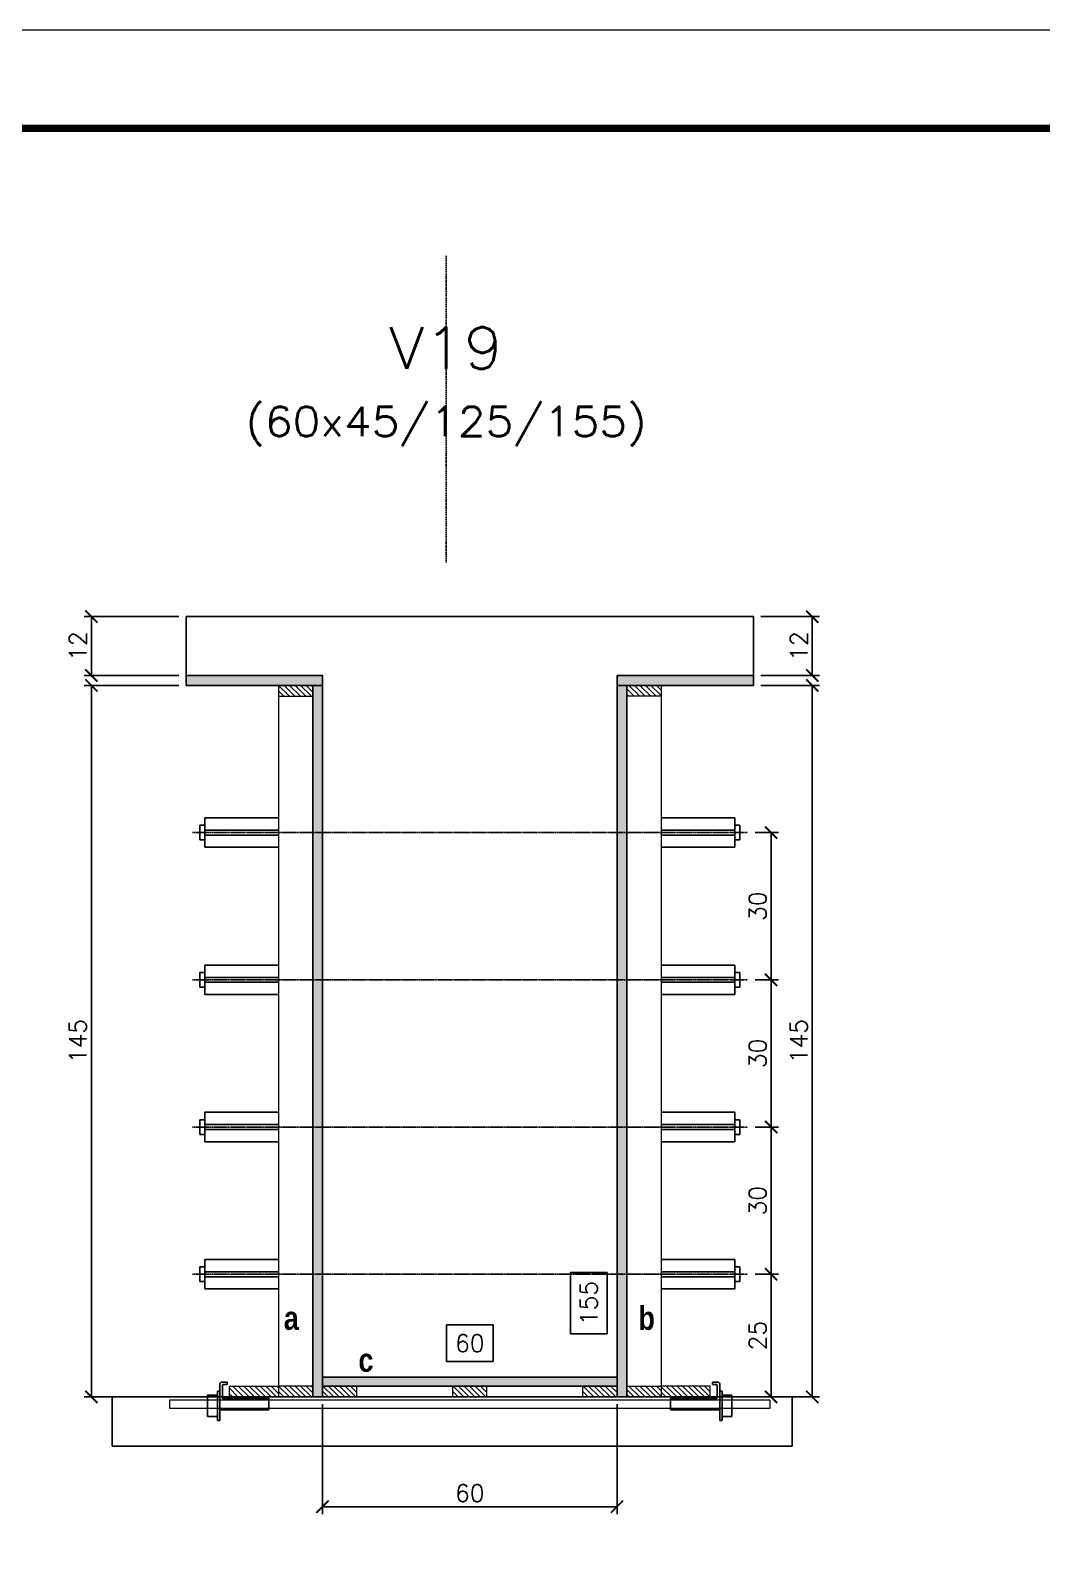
# Model space of a CAD drawing. Extents: x -10448 to -1189, y -11772 to 17235.
# Drawn here: x -9816 to -9404, y 8189 to 8804 of the extents above; entities that cross this region are included whole.
import ezdxf
from ezdxf.enums import TextEntityAlignment as Align

# ---------------------------------------------------------------- set-up
doc = ezdxf.new("R2010")
doc.units = 0
doc.linetypes.add('DASHED', pattern=[0.75, 0.5, -0.25])
doc.linetypes.add('HIDDEN', pattern=[0.375, 0.25, -0.125])
for name, color, linetype in [('barrote', 251, 'Continuous'), ('COTA', 241, 'Continuous'), ('Cota Seção (2x)', 4, 'Continuous'), ('detalhes', 4, 'Continuous'), ('Painéis', 200, 'Continuous'), ('presilha', 1, 'Continuous'), ('TENSOR', 3, 'Continuous'), ('Texto de Titulo', 7, 'Continuous'), ('Texto Qtd Sarr', 242, 'Continuous')]:
    doc.layers.add(name, color=color, linetype=linetype)
for name, color, linetype, lineweight in [('CONCRETO', 251, 'Continuous', 25), ('Folhas', 255, 'Continuous', 9), ('Hachura', 251, 'Continuous', 9), ('Madeira', 126, 'Continuous', 18), ('SARRAFO DE PRESSAO', 251, 'DASHED', 9), ('SCO-___-LAJ', 2, 'Continuous', 0), ('Texto Seção', 7, 'Continuous', 15)]:
    doc.layers.add(name, color=color, linetype=linetype, lineweight=lineweight)
doc.styles.add('Romans', font='romans.shx')
doc.styles.add('TECNICA', font='techb___.ttf', dxfattribs={"height": 10})
doc.dimstyles.new('Cota Seção (2x)', dxfattribs={"dimtxt": 7, "dimasz": 5, "dimexe": 3, "dimexo": 3, "dimgap": 2, "dimtad": 3, "dimdec": 1, "dimlfac": 0.5, "dimzin": 12, "dimdsep": 46, "dimtxsty": 'Romans', "dimblk": 'ARCHTICK', "dimcen": 0, "dimclrd": 4, "dimclre": 4, "dimclrt": 1, "dimadec": 1, "dimazin": 3, "dimtfac": 1, "dimtdec": 1, "dimtmove": 0, "dimatfit": 3, "dimldrblk": 'OBLIQUE', "dimfxl": 1, "dimtolj": 1, "dimtzin": 12, "dimarcsym": 0})
doc.dimstyles.new('Cota Seção interna', dxfattribs={"dimtxt": 7, "dimasz": 6, "dimexe": 0.18, "dimexo": 2, "dimgap": -4, "dimtad": 3, "dimdec": 1, "dimlfac": 0.5, "dimzin": 12, "dimdsep": 46, "dimtxsty": 'Romans', "dimblk": 'ARCHTICK', "dimcen": 0.09, "dimse1": 1, "dimse2": 1, "dimsd1": 1, "dimsd2": 1, "dimclrd": 180, "dimclre": 5, "dimclrt": 1, "dimadec": 0, "dimazin": 3, "dimtfac": 1, "dimtdec": 1, "dimtofl": 0, "dimtmove": 0, "dimatfit": 3, "dimldrblk": 'ARCHTICK', "dimfxl": 1, "dimtolj": 1, "dimtzin": 0, "dimarcsym": 0})

# ---------------------------------------------------------------- blocks, each defined once
blk = doc.blocks.new('9999999999')
at = {"layer": 'Folhas'}
blk.add_lwpolyline([(98138.98, 34190.21), (99623.98, 34190.21), (99623.98, 35240.21), (98138.98, 35240.21)], close=True, dxfattribs=at)
at = {"layer": 'Folhas', "color": 30, "const_width": 3}
blk.add_lwpolyline([(98213.98, 34230.21), (99583.98, 34230.21), (99583.98, 35200.21), (98213.98, 35200.21)], close=True, dxfattribs=at)
blk = doc.blocks.new('titulo1')
at = {"layer": 'Defpoints', "color": 252, "linetype": 'HIDDEN', "ltscale": 2}
blk.add_line((0, 0), (0, 125), dxfattribs=at)
at = {"layer": 'Defpoints', "style": 'Romans', "oblique": 15}
blk.add_attdef('FOLHA', text='', height=10, dxfattribs=at).set_placement((0, 15.58), align=Align.MIDDLE_CENTER)
at = {"layer": 'Texto Qtd Sarr', "color": 3, "style": 'Romans', "oblique": 15}
for tag, height, p in [('TITULO', 17, (0, 71.45)), ('SEÇÃO', 12, (0, 41.55))]:
    blk.add_attdef(tag, text='', height=height, dxfattribs=at).set_placement(p, align=Align.MIDDLE_CENTER)
blk = doc.blocks.new('_ArchTick')
at = {"color": 0, "linetype": 'ByBlock', "const_width": 0.15}
blk.add_lwpolyline([(-0.5, -0.5), (0.5, 0.5)], dxfattribs=at)
blk = doc.blocks.new('*D767')
at = {"layer": 'COTA', "color": 4, "lineweight": -2, "transparency": 16777216}
for p, q in [((-9518.21, 8537.19), (-9494.21, 8537.19)), ((-9497.21, 8247.19), (-9497.21, 8537.19)), ((-9535.81, 8247.19), (-9494.21, 8247.19))]:
    blk.add_line(p, q, dxfattribs=at)
at = {"layer": 'Defpoints', "color": 0, "transparency": 16777216}
for p in [(-9521.21, 8537.19), (-9497.21, 8537.19), (-9538.81, 8247.19)]:
    blk.add_point(p, dxfattribs=at)
at = {"layer": 'COTA', "color": 4, "lineweight": -2, "transparency": 16777216, "xscale": 5, "yscale": 5, "zscale": 5}
for p, rotation in [((-9497.21, 8537.19), 90), ((-9497.21, 8247.19), 270)]:
    blk.add_blockref('_ArchTick', p, dxfattribs=dict(at, rotation=rotation))
at = {"layer": 'COTA', "color": 1, "transparency": 16777216, "insert": (-9502.71, 8392.19), "char_height": 7, "attachment_point": 5, "rotation": 90, "style": 'Romans'}
blk.add_mtext('\\A1;145', dxfattribs=at)
blk = doc.blocks.new('_Oblique')
at = {"color": 0, "linetype": 'ByBlock', "lineweight": -2}
blk.add_line((-0.5, -0.5), (0.5, 0.5), dxfattribs=at)
blk = doc.blocks.new('*D768')
at = {"layer": 'COTA', "color": 4, "lineweight": -2, "transparency": 16777216}
for p, q in [((-9518.21, 8565.19), (-9494.21, 8565.19)), ((-9497.21, 8565.19), (-9497.21, 8541.19)), ((-9518.21, 8541.19), (-9494.21, 8541.19))]:
    blk.add_line(p, q, dxfattribs=at)
at = {"layer": 'Defpoints', "color": 0, "transparency": 16777216}
for p in [(-9521.21, 8565.19), (-9521.21, 8541.19), (-9497.21, 8541.19)]:
    blk.add_point(p, dxfattribs=at)
at = {"layer": 'COTA', "color": 4, "lineweight": -2, "transparency": 16777216, "xscale": 5, "yscale": 5, "zscale": 5}
for p, rotation in [((-9497.21, 8565.19), 90), ((-9497.21, 8541.19), 270)]:
    blk.add_blockref('_ArchTick', p, dxfattribs=dict(at, rotation=rotation))
at = {"layer": 'COTA', "color": 1, "transparency": 16777216, "insert": (-9502.71, 8553.19), "char_height": 7, "attachment_point": 5, "rotation": 90, "style": 'Romans'}
blk.add_mtext('\\A1;12', dxfattribs=at)
blk = doc.blocks.new('*D769')
at = {"layer": 'COTA', "color": 4, "lineweight": -2, "transparency": 16777216}
for p, q in [((-9755.41, 8537.19), (-9794.06, 8537.19)), ((-9791.06, 8247.19), (-9791.06, 8537.19)), ((-9747.41, 8247.19), (-9794.06, 8247.19))]:
    blk.add_line(p, q, dxfattribs=at)
at = {"layer": 'Defpoints', "color": 0, "transparency": 16777216}
for p in [(-9791.06, 8537.19), (-9752.41, 8537.19), (-9744.41, 8247.19)]:
    blk.add_point(p, dxfattribs=at)
at = {"layer": 'COTA', "color": 4, "lineweight": -2, "transparency": 16777216, "xscale": 5, "yscale": 5, "zscale": 5}
for p, rotation in [((-9791.06, 8537.19), 90), ((-9791.06, 8247.19), 270)]:
    blk.add_blockref('_ArchTick', p, dxfattribs=dict(at, rotation=rotation))
at = {"layer": 'COTA', "color": 1, "transparency": 16777216, "insert": (-9796.56, 8392.19), "char_height": 7, "attachment_point": 5, "rotation": 90, "style": 'Romans'}
blk.add_mtext('\\A1;145', dxfattribs=at)
blk = doc.blocks.new('*D770')
at = {"layer": 'Cota Seção (2x)', "color": 180, "lineweight": -2, "transparency": 16777216}
for p, q in [((-9580.81, 8297.97), (-9595.81, 8297.97)), ((-9595.81, 8297.97), (-9595.81, 8272.97)), ((-9580.81, 8272.97), (-9580.81, 8297.97)), ((-9595.81, 8272.97), (-9580.81, 8272.97))]:
    blk.add_line(p, q, dxfattribs=at)
at = {"layer": 'Defpoints', "color": 0, "transparency": 16777216}
for p in [(-9576.81, 8565.19), (-9576.81, 8565.19), (-9576.81, 8255.19)]:
    blk.add_point(p, dxfattribs=at)
at = {"layer": 'Cota Seção (2x)', "color": 1, "transparency": 16777216, "insert": (-9588.31, 8285.47), "char_height": 7, "attachment_point": 5, "rotation": 90, "style": 'Romans'}
blk.add_mtext('\\A1;155', dxfattribs=at)
blk = doc.blocks.new('PRESILHA METÁLICA 1')
at = {"layer": 'presilha'}
for p, q in [((7.5, 10.64), (7.5, 19.86)), ((12, 21), (8.64, 21)), ((9, 11.57), (9, 18.93)), ((12, 19.5), (9.57, 19.5)), ((12, 21), (12, 19.5)), ((0, 13), (6, 13)), ((0, 13), (0, 0)), ((6, 15.5), (7.5, 15.5)), ((6, -2.5), (6, 15.5)), ((6, 13), (6, 0)), ((7.5, 15.5), (7.5, -2.5)), ((37.5, 11), (9.57, 11)), ((37.5, 11), (37.5, 4.1)), ((6, 0), (0, 0)), ((37.5, 4.1), (7.5, 4.1)), ((7.5, -2.5), (6, -2.5))]:
    blk.add_line(p, q, dxfattribs=at)
for centre, radius, start, end in [((8.64, 19.86), 1.14, 90, 180), ((9.57, 18.93), 0.57, 90, 180), ((9.57, 11.57), 0.57, 180, 270)]:
    blk.add_arc(centre, radius, start, end, dxfattribs=at)
blk = doc.blocks.new('*D771')
at = {"layer": 'COTA', "color": 4, "lineweight": -2, "transparency": 16777216}
for p, q in [((-9696.81, 8244.19), (-9696.81, 8199.47)), ((-9576.81, 8244.19), (-9576.81, 8199.47)), ((-9696.81, 8202.47), (-9576.81, 8202.47))]:
    blk.add_line(p, q, dxfattribs=at)
at = {"layer": 'Defpoints', "color": 0, "transparency": 16777216}
for p in [(-9696.81, 8247.19), (-9576.81, 8247.19), (-9576.81, 8202.47)]:
    blk.add_point(p, dxfattribs=at)
at = {"layer": 'COTA', "color": 4, "lineweight": -2, "transparency": 16777216, "xscale": 5, "yscale": 5, "zscale": 5, "rotation": 180}
blk.add_blockref('_ArchTick', (-9696.81, 8202.47), dxfattribs=at)
at = {"layer": 'COTA', "color": 4, "lineweight": -2, "transparency": 16777216, "xscale": 5, "yscale": 5, "zscale": 5}
blk.add_blockref('_ArchTick', (-9576.81, 8202.47), dxfattribs=at)
at = {"layer": 'COTA', "color": 1, "transparency": 16777216, "insert": (-9636.81, 8207.97), "char_height": 7, "attachment_point": 5, "style": 'Romans'}
blk.add_mtext('\\A1;60', dxfattribs=at)
blk = doc.blocks.new('*D772')
at = {"layer": 'COTA', "color": 4, "lineweight": -2, "transparency": 16777216}
for p, q in [((-9755.41, 8565.19), (-9794.06, 8565.19)), ((-9791.06, 8565.19), (-9791.06, 8541.19)), ((-9755.41, 8541.19), (-9794.06, 8541.19))]:
    blk.add_line(p, q, dxfattribs=at)
at = {"layer": 'Defpoints', "color": 0, "transparency": 16777216}
for p in [(-9752.41, 8565.19), (-9791.06, 8541.19), (-9752.41, 8541.19)]:
    blk.add_point(p, dxfattribs=at)
at = {"layer": 'COTA', "color": 4, "lineweight": -2, "transparency": 16777216, "xscale": 5, "yscale": 5, "zscale": 5}
for p, rotation in [((-9791.06, 8565.19), 90), ((-9791.06, 8541.19), 270)]:
    blk.add_blockref('_ArchTick', p, dxfattribs=dict(at, rotation=rotation))
at = {"layer": 'COTA', "color": 1, "transparency": 16777216, "insert": (-9796.56, 8553.19), "char_height": 7, "attachment_point": 5, "rotation": 90, "style": 'Romans'}
blk.add_mtext('\\A1;12', dxfattribs=at)
blk = doc.blocks.new('*D773')
at = {"layer": 'Cota Seção (2x)', "color": 180, "lineweight": -2, "transparency": 16777216}
for p, q in [((-9627.31, 8276.58), (-9646.31, 8276.58)), ((-9646.31, 8276.58), (-9646.31, 8261.58)), ((-9627.31, 8261.58), (-9627.31, 8276.58)), ((-9646.31, 8261.58), (-9627.31, 8261.58))]:
    blk.add_line(p, q, dxfattribs=at)
at = {"layer": 'Defpoints', "color": 0, "transparency": 16777216}
for p in [(-9696.81, 8257.58), (-9696.81, 8255.19), (-9576.81, 8255.19)]:
    blk.add_point(p, dxfattribs=at)
at = {"layer": 'Cota Seção (2x)', "color": 1, "transparency": 16777216, "insert": (-9636.81, 8269.08), "char_height": 7, "attachment_point": 5, "style": 'Romans'}
blk.add_mtext('\\A1;60', dxfattribs=at)
blk = doc.blocks.new('*D781')
at = {"layer": 'COTA', "color": 4, "lineweight": -2, "transparency": 16777216}
for p, q in [((-9520.5, 8297.19), (-9511, 8297.19)), ((-9514, 8297.19), (-9514, 8247.19)), ((-9535.81, 8247.19), (-9511, 8247.19))]:
    blk.add_line(p, q, dxfattribs=at)
at = {"layer": 'Defpoints', "color": 0, "transparency": 16777216}
for p in [(-9523.5, 8297.19), (-9538.81, 8247.19), (-9514, 8247.19)]:
    blk.add_point(p, dxfattribs=at)
at = {"layer": 'COTA', "color": 4, "lineweight": -2, "transparency": 16777216, "xscale": 5, "yscale": 5, "zscale": 5}
for p, rotation in [((-9514, 8297.19), 90), ((-9514, 8247.19), 270)]:
    blk.add_blockref('_ArchTick', p, dxfattribs=dict(at, rotation=rotation))
at = {"layer": 'COTA', "color": 1, "transparency": 16777216, "insert": (-9519.5, 8272.19), "char_height": 7, "attachment_point": 5, "rotation": 90, "style": 'Romans'}
blk.add_mtext('\\A1;25', dxfattribs=at)
blk = doc.blocks.new('*D783')
at = {"layer": 'COTA', "color": 4, "lineweight": -2, "transparency": 16777216}
for p, q in [((-9520.5, 8357.19), (-9511, 8357.19)), ((-9514, 8357.19), (-9514, 8297.19)), ((-9520.5, 8297.19), (-9511, 8297.19))]:
    blk.add_line(p, q, dxfattribs=at)
at = {"layer": 'Defpoints', "color": 0, "transparency": 16777216}
for p in [(-9523.5, 8357.19), (-9523.5, 8297.19), (-9514, 8297.19)]:
    blk.add_point(p, dxfattribs=at)
at = {"layer": 'COTA', "color": 4, "lineweight": -2, "transparency": 16777216, "xscale": 5, "yscale": 5, "zscale": 5}
for p, rotation in [((-9514, 8357.19), 90), ((-9514, 8297.19), 270)]:
    blk.add_blockref('_ArchTick', p, dxfattribs=dict(at, rotation=rotation))
at = {"layer": 'COTA', "color": 1, "transparency": 16777216, "insert": (-9519.5, 8327.19), "char_height": 7, "attachment_point": 5, "rotation": 90, "style": 'Romans'}
blk.add_mtext('\\A1;30', dxfattribs=at)
blk = doc.blocks.new('*D784')
at = {"layer": 'COTA', "color": 4, "lineweight": -2, "transparency": 16777216}
for p, q in [((-9520.5, 8417.19), (-9511, 8417.19)), ((-9514, 8417.19), (-9514, 8357.19)), ((-9520.5, 8357.19), (-9511, 8357.19))]:
    blk.add_line(p, q, dxfattribs=at)
at = {"layer": 'Defpoints', "color": 0, "transparency": 16777216}
for p in [(-9523.5, 8417.19), (-9523.5, 8357.19), (-9514, 8357.19)]:
    blk.add_point(p, dxfattribs=at)
at = {"layer": 'COTA', "color": 4, "lineweight": -2, "transparency": 16777216, "xscale": 5, "yscale": 5, "zscale": 5}
for p, rotation in [((-9514, 8417.19), 90), ((-9514, 8357.19), 270)]:
    blk.add_blockref('_ArchTick', p, dxfattribs=dict(at, rotation=rotation))
at = {"layer": 'COTA', "color": 1, "transparency": 16777216, "insert": (-9519.5, 8387.19), "char_height": 7, "attachment_point": 5, "rotation": 90, "style": 'Romans'}
blk.add_mtext('\\A1;30', dxfattribs=at)
blk = doc.blocks.new('*D785')
at = {"layer": 'COTA', "color": 4, "lineweight": -2, "transparency": 16777216}
for p, q in [((-9520.5, 8477.19), (-9511, 8477.19)), ((-9514, 8477.19), (-9514, 8417.19)), ((-9520.5, 8417.19), (-9511, 8417.19))]:
    blk.add_line(p, q, dxfattribs=at)
at = {"layer": 'Defpoints', "color": 0, "transparency": 16777216}
for p in [(-9523.5, 8477.19), (-9523.5, 8417.19), (-9514, 8417.19)]:
    blk.add_point(p, dxfattribs=at)
at = {"layer": 'COTA', "color": 4, "lineweight": -2, "transparency": 16777216, "xscale": 5, "yscale": 5, "zscale": 5}
for p, rotation in [((-9514, 8477.19), 90), ((-9514, 8417.19), 270)]:
    blk.add_blockref('_ArchTick', p, dxfattribs=dict(at, rotation=rotation))
at = {"layer": 'COTA', "color": 1, "transparency": 16777216, "insert": (-9519.5, 8447.19), "char_height": 7, "attachment_point": 5, "rotation": 90, "style": 'Romans'}
blk.add_mtext('\\A1;30', dxfattribs=at)

msp = doc.modelspace()

# ---------------------------------------------------------------- hatches: boundary and pattern name
at = {"layer": 'Hachura'}
h = msp.add_hatch(color=256, dxfattribs=at)
h.dxf.hatch_style = 1
h.paths.add_polyline_path([(-9752.41, 8537.19), (-9752.41, 8541.19), (-9696.81, 8541.19), (-9696.81, 8537.19)])
h = msp.add_hatch(color=256, dxfattribs=at)
h.dxf.hatch_style = 1
h.paths.add_polyline_path([(-9521.21, 8537.19), (-9521.21, 8541.19), (-9576.81, 8541.19), (-9576.81, 8537.19)])
h = msp.add_hatch(dxfattribs=at)
h.set_pattern_fill('ANSI31', color=256, scale=0.5, angle=270, style=0)
h.set_pattern_definition([(315, (13262.615, 303.1507), (1.12253202, 1.12253202), [])])
h.paths.add_polyline_path([(-9700.81, 8532.79), (-9700.81, 8537.19), (-9714.81, 8537.19), (-9714.81, 8532.79)])
h = msp.add_hatch(color=256, dxfattribs=at)
h.dxf.hatch_style = 1
h.paths.add_polyline_path([(-9696.81, 8537.19), (-9700.81, 8537.19), (-9700.81, 8247.19), (-9696.81, 8247.19)])
h = msp.add_hatch(color=256, dxfattribs=at)
h.dxf.hatch_style = 1
h.paths.add_polyline_path([(-9576.81, 8247.19), (-9572.81, 8247.19), (-9572.81, 8537.19), (-9576.81, 8537.19)])
h = msp.add_hatch(dxfattribs=at)
h.set_pattern_fill('ANSI31', color=256, scale=0.5, angle=270, style=0)
h.set_pattern_definition([(315, (13335.815, 303.1507), (1.12253202, 1.12253202), [])])
h.paths.add_polyline_path([(-9572.81, 8532.79), (-9572.81, 8537.19), (-9558.81, 8537.19), (-9558.81, 8532.79)])
h = msp.add_hatch(dxfattribs=at)
h.set_pattern_fill('ANSI31', color=256, scale=0.5, angle=270, style=0)
h.set_pattern_definition([(315, (13268.615, 17.5507), (1.12253202, 1.12253202), [])])
h.paths.add_polyline_path([(-9734.81, 8247.19), (-9734.81, 8251.59), (-9714.81, 8251.59), (-9714.81, 8247.19)])
h = msp.add_hatch(dxfattribs=at)
h.set_pattern_fill('ANSI31', color=256, scale=0.5, angle=270, style=0)
h.set_pattern_definition([(315, (13262.615, 17.5507), (1.12253202, 1.12253202), [])])
h.paths.add_polyline_path([(-9700.81, 8247.19), (-9700.81, 8251.59), (-9714.81, 8251.59), (-9714.81, 8247.19)])
h = msp.add_hatch(color=256, dxfattribs=at)
h.dxf.hatch_style = 1
h.paths.add_polyline_path([(-9576.81, 8251.59), (-9576.81, 8255.19), (-9696.81, 8255.19), (-9696.81, 8251.59)])
h = msp.add_hatch(dxfattribs=at)
h.set_pattern_fill('ANSI31', color=256, scale=0.5, angle=270, style=0)
h.set_pattern_definition([(315, (13235.815, 17.5507), (1.12253202, 1.12253202), [])])
h.paths.add_polyline_path([(-9682.81, 8247.19), (-9682.81, 8251.59), (-9696.81, 8251.59), (-9696.81, 8247.19)])
h = msp.add_hatch(dxfattribs=at)
h.set_pattern_fill('ANSI31', color=256, scale=0.5, angle=270, style=0)
h.set_pattern_definition([(315, (13288.815, 17.5507), (1.12253202, 1.12253202), [])])
h.paths.add_polyline_path([(-9629.81, 8247.19), (-9629.81, 8251.59), (-9643.81, 8251.59), (-9643.81, 8247.19)])
h = msp.add_hatch(dxfattribs=at)
h.set_pattern_fill('ANSI31', color=256, scale=0.5, angle=270, style=0)
h.set_pattern_definition([(315, (13341.815, 17.5507), (1.12253202, 1.12253202), [])])
h.paths.add_polyline_path([(-9576.81, 8247.19), (-9576.81, 8251.59), (-9590.81, 8251.59), (-9590.81, 8247.19)])
h = msp.add_hatch(dxfattribs=at)
h.set_pattern_fill('ANSI31', color=256, scale=0.5, angle=270, style=0)
h.set_pattern_definition([(315, (13335.815, 17.5507), (1.12253202, 1.12253202), [])])
h.paths.add_polyline_path([(-9572.81, 8247.19), (-9572.81, 8251.59), (-9558.81, 8251.59), (-9558.81, 8247.19)])
h = msp.add_hatch(dxfattribs=at)
h.set_pattern_fill('ANSI31', color=256, scale=0.5, angle=270, style=0)
h.set_pattern_definition([(315, (13333.015, 17.5507), (1.12253202, 1.12253202), [])])
h.paths.add_polyline_path([(-9538.81, 8247.19), (-9538.81, 8251.59), (-9558.81, 8251.59), (-9558.81, 8247.19)])

# ---------------------------------------------------------------- linework, layer by layer
at = {"ltscale": 3}
for p, q in [((-9746.81, 8480.19), (-9746.81, 8474.19)), ((-9744.81, 8480.19), (-9746.81, 8480.19)), ((-9744.81, 8483.19), (-9744.81, 8471.19)), ((-9744.81, 8483.19), (-9714.81, 8483.19)), ((-9714.81, 8478.19), (-9744.81, 8478.19)), ((-9528.81, 8483.19), (-9558.81, 8483.19)), ((-9558.81, 8478.19), (-9528.81, 8478.19)), ((-9528.81, 8483.19), (-9528.81, 8471.19)), ((-9526.81, 8480.19), (-9528.81, 8480.19)), ((-9526.81, 8480.19), (-9526.81, 8474.19)), ((-9744.81, 8474.19), (-9746.81, 8474.19)), ((-9714.81, 8476.19), (-9744.81, 8476.19)), ((-9558.81, 8476.19), (-9528.81, 8476.19)), ((-9528.81, 8474.19), (-9526.81, 8474.19)), ((-9744.81, 8471.19), (-9714.81, 8471.19)), ((-9528.81, 8471.19), (-9558.81, 8471.19)), ((-9744.81, 8423.19), (-9744.81, 8411.19)), ((-9744.81, 8423.19), (-9714.81, 8423.19)), ((-9528.81, 8423.19), (-9558.81, 8423.19)), ((-9528.81, 8423.19), (-9528.81, 8411.19)), ((-9746.81, 8420.19), (-9746.81, 8414.19)), ((-9744.81, 8420.19), (-9746.81, 8420.19)), ((-9714.81, 8418.19), (-9744.81, 8418.19)), ((-9558.81, 8418.19), (-9528.81, 8418.19)), ((-9526.81, 8420.19), (-9528.81, 8420.19)), ((-9526.81, 8420.19), (-9526.81, 8414.19)), ((-9744.81, 8414.19), (-9746.81, 8414.19)), ((-9714.81, 8416.19), (-9744.81, 8416.19)), ((-9744.81, 8411.19), (-9714.81, 8411.19)), ((-9558.81, 8416.19), (-9528.81, 8416.19)), ((-9528.81, 8411.19), (-9558.81, 8411.19)), ((-9528.81, 8414.19), (-9526.81, 8414.19)), ((-9744.81, 8363.19), (-9744.81, 8351.19)), ((-9744.81, 8363.19), (-9714.81, 8363.19)), ((-9528.81, 8363.19), (-9558.81, 8363.19)), ((-9528.81, 8363.19), (-9528.81, 8351.19)), ((-9746.81, 8360.19), (-9746.81, 8354.19)), ((-9744.81, 8360.19), (-9746.81, 8360.19)), ((-9714.81, 8358.19), (-9744.81, 8358.19)), ((-9714.81, 8356.19), (-9744.81, 8356.19)), ((-9558.81, 8358.19), (-9528.81, 8358.19)), ((-9558.81, 8356.19), (-9528.81, 8356.19)), ((-9526.81, 8360.19), (-9528.81, 8360.19)), ((-9526.81, 8360.19), (-9526.81, 8354.19)), ((-9744.81, 8354.19), (-9746.81, 8354.19)), ((-9744.81, 8351.19), (-9714.81, 8351.19)), ((-9528.81, 8351.19), (-9558.81, 8351.19)), ((-9528.81, 8354.19), (-9526.81, 8354.19)), ((-9746.81, 8300.19), (-9746.81, 8294.19)), ((-9744.81, 8300.19), (-9746.81, 8300.19)), ((-9744.81, 8303.19), (-9744.81, 8291.19)), ((-9744.81, 8303.19), (-9714.81, 8303.19)), ((-9528.81, 8303.19), (-9558.81, 8303.19)), ((-9528.81, 8303.19), (-9528.81, 8291.19)), ((-9526.81, 8300.19), (-9528.81, 8300.19)), ((-9526.81, 8300.19), (-9526.81, 8294.19)), ((-9744.81, 8294.19), (-9746.81, 8294.19)), ((-9714.81, 8298.19), (-9744.81, 8298.19)), ((-9714.81, 8296.19), (-9744.81, 8296.19)), ((-9558.81, 8298.19), (-9528.81, 8298.19)), ((-9558.81, 8296.19), (-9528.81, 8296.19)), ((-9528.81, 8294.19), (-9526.81, 8294.19)), ((-9744.81, 8291.19), (-9714.81, 8291.19)), ((-9528.81, 8291.19), (-9558.81, 8291.19))]:
    msp.add_line(p, q, dxfattribs=at)
at = {"layer": 'barrote'}
msp.add_lwpolyline([(-9505.35, 8227.19), (-9782.53, 8227.19), (-9782.53, 8247.19), (-9505.35, 8247.19)], close=True, dxfattribs=at)
at = {"layer": 'CONCRETO'}
for p, q in [((-9521.21, 8565.19), (-9752.41, 8565.19)), ((-9752.41, 8565.19), (-9752.41, 8541.19)), ((-9521.21, 8541.19), (-9521.21, 8565.19)), ((-9752.41, 8541.19), (-9696.81, 8541.19)), ((-9696.81, 8541.19), (-9696.81, 8255.19)), ((-9521.21, 8541.19), (-9576.81, 8541.19)), ((-9576.81, 8541.19), (-9576.81, 8255.19)), ((-9696.81, 8255.19), (-9576.81, 8255.19)), ((-9714.81, 8247.19), (-9714.81, 8247.19)), ((-9696.81, 8247.19), (-9696.81, 8247.19)), ((-9558.81, 8247.19), (-9558.81, 8247.19))]:
    msp.add_line(p, q, dxfattribs=at)
at = {"layer": 'detalhes', "color": 250}
msp.add_line((-9505.35, 8227.19), (-9505.35, 8247.19), dxfattribs=at)
at = {"layer": 'Madeira'}
for points in [[(-9700.81, 8532.79), (-9700.81, 8537.19), (-9714.81, 8537.19), (-9714.81, 8532.79)], [(-9700.81, 8537.19), (-9714.81, 8537.19), (-9714.81, 8247.19), (-9700.81, 8247.19)], [(-9572.81, 8532.79), (-9572.81, 8537.19), (-9558.81, 8537.19), (-9558.81, 8532.79)], [(-9572.81, 8537.19), (-9558.81, 8537.19), (-9558.81, 8247.19), (-9572.81, 8247.19)], [(-9734.81, 8247.19), (-9734.81, 8251.59), (-9714.81, 8251.59), (-9714.81, 8247.19)], [(-9700.81, 8247.19), (-9700.81, 8251.59), (-9714.81, 8251.59), (-9714.81, 8247.19)], [(-9682.81, 8247.19), (-9682.81, 8251.59), (-9696.81, 8251.59), (-9696.81, 8247.19)], [(-9629.81, 8247.19), (-9629.81, 8251.59), (-9643.81, 8251.59), (-9643.81, 8247.19)], [(-9576.81, 8247.19), (-9576.81, 8251.59), (-9590.81, 8251.59), (-9590.81, 8247.19)], [(-9572.81, 8247.19), (-9572.81, 8251.59), (-9558.81, 8251.59), (-9558.81, 8247.19)], [(-9538.81, 8247.19), (-9538.81, 8251.59), (-9558.81, 8251.59), (-9558.81, 8247.19)]]:
    msp.add_lwpolyline(points, close=True, dxfattribs=at)
at = {"layer": 'Painéis'}
for points in [[(-9752.41, 8537.19), (-9752.41, 8541.19), (-9696.81, 8541.19), (-9696.81, 8537.19)], [(-9521.21, 8537.19), (-9521.21, 8541.19), (-9576.81, 8541.19), (-9576.81, 8537.19)], [(-9700.81, 8537.19), (-9696.81, 8537.19), (-9696.81, 8247.19), (-9700.81, 8247.19)], [(-9572.81, 8537.19), (-9576.81, 8537.19), (-9576.81, 8247.19), (-9572.81, 8247.19)], [(-9576.81, 8251.59), (-9576.81, 8255.19), (-9696.81, 8255.19), (-9696.81, 8251.59)]]:
    msp.add_lwpolyline(points, close=True, dxfattribs=at)
at = {"layer": 'SCO-___-LAJ', "color": 1}
msp.add_lwpolyline([(-9514.35, 8245.86), (-9759.26, 8245.86), (-9759.26, 8242.66), (-9514.35, 8242.66)], close=True, dxfattribs=at)
at = {"layer": 'TENSOR', "linetype": 'HIDDEN', "ltscale": 0.5}
for p, q in [((-9749.81, 8477.19), (-9523.5, 8477.19)), ((-9749.81, 8417.19), (-9523.5, 8417.19)), ((-9749.81, 8357.19), (-9523.5, 8357.19)), ((-9749.81, 8297.19), (-9523.5, 8297.19))]:
    msp.add_line(p, q, dxfattribs=at)

# ---------------------------------------------------------------- block references
at = {"layer": 'presilha', "yscale": 0.6666666666666666, "zscale": 0.6666666666666666}
for p, xscale in [((-9743.67, 8239.23), 0.6666666666666666), ((-9529.94, 8239.23), -0.6666666666666666)]:
    msp.add_blockref('PRESILHA METÁLICA 1', p, dxfattribs=dict(at, xscale=xscale))
at = {"layer": 'SARRAFO DE PRESSAO', "color": 6, "linetype": 'ByBlock'}
msp.add_blockref('9999999999', (-108587.26, -26436), dxfattribs=at)
at = {"layer": 'Texto Seção'}
ref = msp.add_blockref('titulo1', (-9646.51, 8587.23), dxfattribs=at)
ref.add_attrib('TITULO', 'V19', dxfattribs={"layer": 'Texto de Titulo', "color": 7, "height": 17, "style": 'Romans', "width": 1.1}).set_placement((-9646.51, 8674.73), align=Align.MIDDLE_CENTER)
ref.add_attrib('SEÇÃO', '(60x45/125/155)', dxfattribs={"layer": 'Texto de Titulo', "color": 7, "height": 12, "style": 'Romans', "width": 1.1}).set_placement((-9646.51, 8644.73), align=Align.MIDDLE_CENTER)

# ---------------------------------------------------------------- texts
at = {"layer": 'detalhes', "style": 'TECNICA'}
for s, p in [('a', (-9712.63, 8274.53)), ('b', (-9568.09, 8274.52)), ('c', (-9682.2, 8257.43))]:
    msp.add_text(s, height=9.6, dxfattribs=at).set_placement(p)

# ---------------------------------------------------------------- dimensions: what is measured, and where the dimension line sits
at = {"layer": 'COTA'}
for base, p1, p2, picture, middle in [((-9791.06, 8541.19), (-9752.41, 8565.19), (-9752.41, 8541.19), '*D772', (-9796.56, 8553.19)), ((-9497.21, 8541.19), (-9521.21, 8565.19), (-9521.21, 8541.19), '*D768', (-9502.71, 8553.19)), ((-9791.06, 8537.19), (-9744.41, 8247.19), (-9752.41, 8537.19), '*D769', (-9796.56, 8392.19)), ((-9497.21, 8537.19), (-9538.81, 8247.19), (-9521.21, 8537.19), '*D767', (-9502.71, 8392.19)), ((-9514, 8417.19), (-9523.5, 8477.19), (-9523.5, 8417.19), '*D785', (-9519.5, 8447.19)), ((-9514, 8357.19), (-9523.5, 8417.19), (-9523.5, 8357.19), '*D784', (-9519.5, 8387.19)), ((-9514, 8297.19), (-9523.5, 8357.19), (-9523.5, 8297.19), '*D783', (-9519.5, 8327.19)), ((-9514, 8247.19), (-9523.5, 8297.19), (-9538.81, 8247.19), '*D781', (-9519.5, 8272.19))]:
    dim = msp.add_linear_dim(base=base, p1=p1, p2=p2, angle=90, dimstyle='Cota Seção (2x)', dxfattribs=at)
    dim.commit()
    dim.dimension.update_dxf_attribs({"geometry": picture, "text_midpoint": middle})
dim = msp.add_linear_dim(base=(-9576.81, 8202.47), p1=(-9696.81, 8247.19), p2=(-9576.81, 8247.19), dimstyle='Cota Seção (2x)', dxfattribs=at)
dim.commit()
dim.dimension.update_dxf_attribs({"geometry": '*D771', "text_midpoint": (-9636.81, 8207.97)})
at = {"layer": 'Cota Seção (2x)'}
dim = msp.add_linear_dim(base=(-9576.81, 8565.19), p1=(-9576.81, 8255.19), p2=(-9576.81, 8565.19), angle=90, dimstyle='Cota Seção interna', dxfattribs=at)
dim.commit()
dim.dimension.update_dxf_attribs({"geometry": '*D770', "text_midpoint": (-9576.81, 8285.47), "dimtype": 160})
dim = msp.add_linear_dim(base=(-9696.81, 8257.58), p1=(-9576.81, 8255.19), p2=(-9696.81, 8255.19), dimstyle='Cota Seção interna', dxfattribs=at)
dim.commit()
dim.dimension.update_dxf_attribs({"geometry": '*D773', "text_midpoint": (-9636.81, 8269.08)})

doc.saveas('drawing.dxf')
